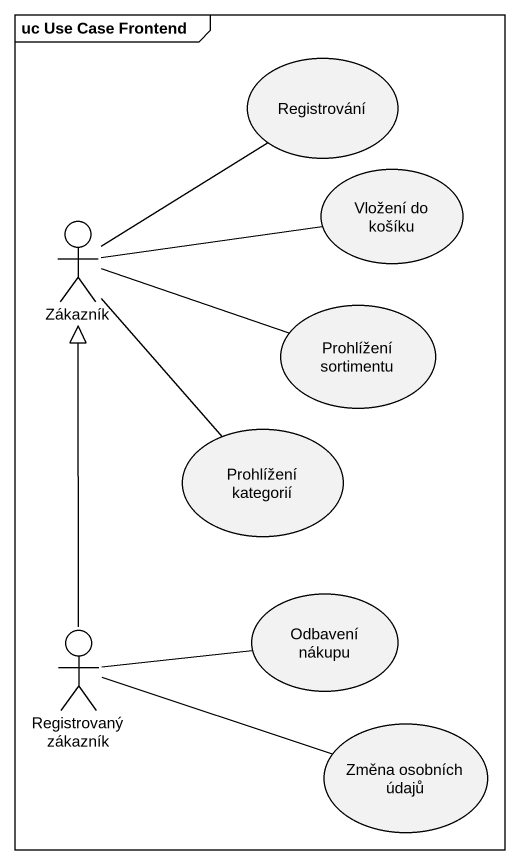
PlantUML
@startuml
mainframe uc Use Case Frontend
usecase Registrování
usecase "Vložení do košíku" as Vložení_do_košíku
actor Zákazník
usecase "Prohlížení sortimentu" as Prohlížení_sortimentu
usecase "Prohlížení kategorií" as Prohlížení_kategorií
actor "Registrovaný zákazník" as Registrovaný_zákazník
usecase "Odbavení nákupu" as Odbavení_nákupu
usecase "Změna osobních údajů" as Změna_osobních_údajů
Zákazník -up- Registrování
Zákazník -right- Vložení_do_košíku
Zákazník -right- Prohlížení_sortimentu
Zákazník -- Prohlížení_kategorií
Registrovaný_zákazník -up-|> Zákazník
Registrovaný_zákazník -right- Odbavení_nákupu
Registrovaný_zákazník -right- Změna_osobních_údajů
@enduml
